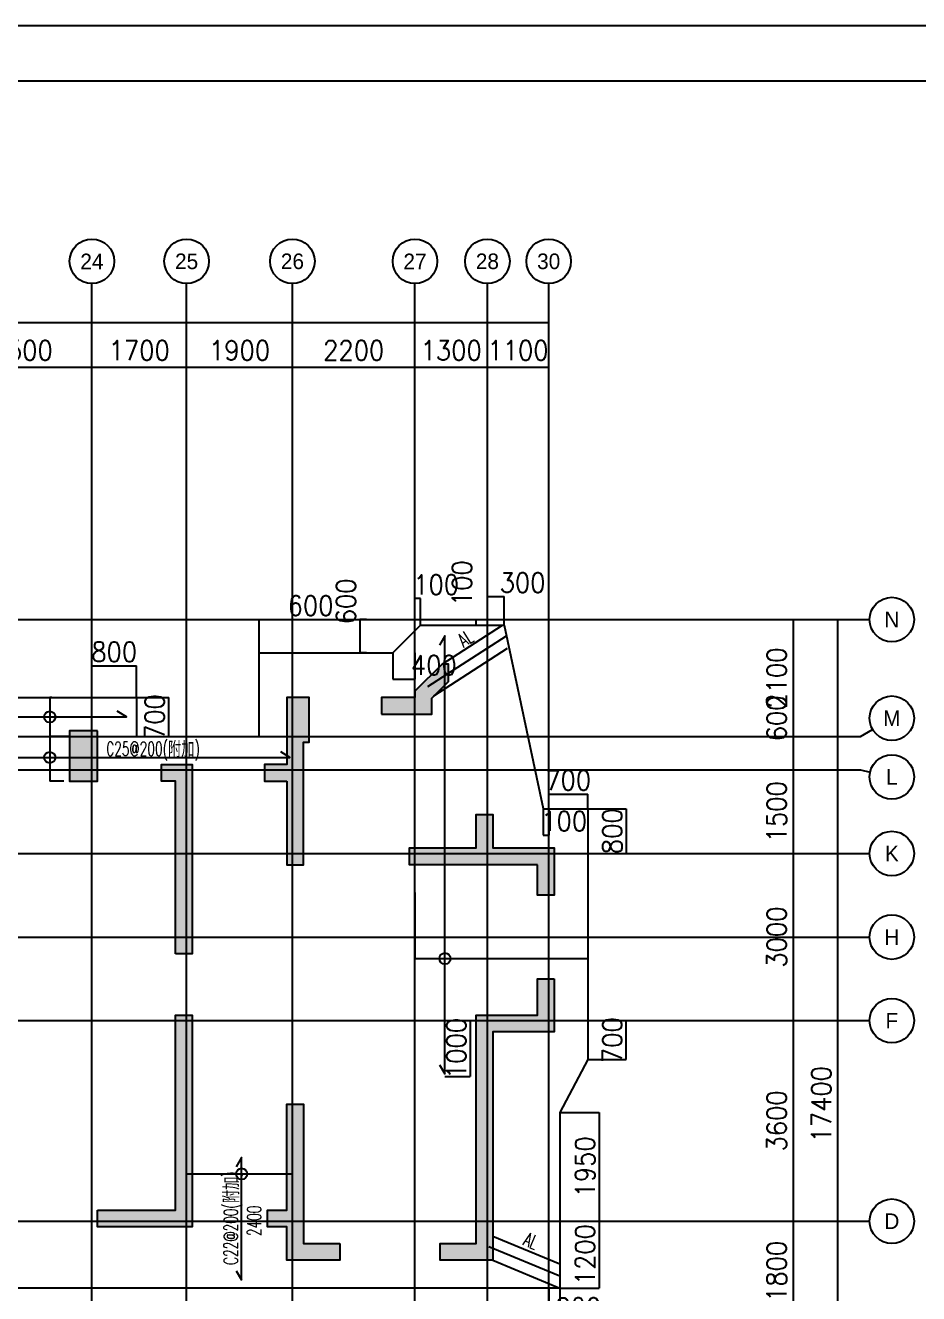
# Model space of a CAD drawing. Extents: x 628064 to 789462, y -248497 to 145317.
# Drawn here: x 698620 to 714656, y -135667 to -112901 of the extents above; entities that cross this region are included whole.
import ezdxf
from ezdxf.enums import TextEntityAlignment as Align

# ---------------------------------------------------------------- set-up
doc = ezdxf.new("R2010")
doc.units = 0
doc.header["$LTSCALE"] = 100
for name, color, linetype in [('1508', 2, 'Continuous'), ('AXIS', 3, 'Continuous'), ('dote', 253, 'Continuous'), ('HATCH', 254, 'Continuous'), ('THIN', 7, 'Continuous'), ('tk', 7, 'Continuous'), ('底板钢筋2', 30, 'Continuous'), ('支座钢筋标注', 173, 'Continuous'), ('板底钢筋', 24, 'Continuous'), ('砼墙', 3, 'Continuous')]:
    doc.layers.add(name, color=color, linetype=linetype)
doc.styles.add('cadreader_textstyle', font='cadreader_textstyle')
doc.styles.get("Standard").update_dxf_attribs({"font": 'standard'})
doc.dimstyles.get("Standard").update_dxf_attribs({"dimtxt": 351, "dimasz": 0.18, "dimexe": 0.18, "dimexo": 0.0625, "dimgap": 0.09, "dimtad": 0, "dimtoh": 1, "dimdec": 0, "dimzin": 0, "dimdsep": 46, "dimcen": 0.09, "dimadec": 0, "dimazin": 0, "dimtfac": 1, "dimtdec": 4, "dimtofl": 0, "dimtmove": 0, "dimatfit": 3, "dimfxl": 250, "dimtolj": 1, "dimtzin": 0, "dimarcsym": 0})

# ---------------------------------------------------------------- blocks, each defined once
blk = doc.blocks.new('*D125')
at = {"layer": 'AXIS', "color": 0, "linetype": 'ByBlock', "lineweight": -2}
for p, q in [((668914.1183652161, -119728.6669163343), (668914.1183652161, -118236.0257539879)), ((668914.1183652161, -118236.2057539879), (708014.1183652161, -118236.2057539879)), ((708014.1183652161, -119728.6669163343), (708014.1183652161, -118236.0257539879))]:
    blk.add_line(p, q, dxfattribs=at)
for points in [[(668914.1183652161, -118236.2057539879), (668914.2983652161, -118236.1757814925), (668914.2983652161, -118236.2357264833)], [(708014.1183652161, -118236.2057539879), (708013.938365216, -118236.2357264833), (708013.938365216, -118236.1757814925)]]:
    blk.add_solid(points, dxfattribs=at)
at = {"layer": 'AXIS', "color": 0, "linetype": 'Continuous', "lineweight": -2, "insert": (688464.1183652161, -117936.2057539879), "char_height": 351, "width": 1150.499999999997, "attachment_point": 5}
blk.add_mtext('39100', dxfattribs=at)
blk = doc.blocks.new('*D522')
at = {"layer": 'AXIS', "color": 0, "linetype": 'ByBlock', "lineweight": -2}
for p, q in [((697314.1183652161, -119728.6669163343), (697314.1183652161, -119036.0257539879)), ((697314.1183652161, -119036.2057539879), (699814.1183652162, -119036.2057539879)), ((699814.1183652162, -119728.6669163343), (699814.1183652162, -119036.0257539879))]:
    blk.add_line(p, q, dxfattribs=at)
for points in [[(697314.1183652161, -119036.2057539879), (697314.2983652161, -119036.1757814925), (697314.2983652161, -119036.2357264833)], [(699814.1183652162, -119036.2057539879), (699813.9383652161, -119036.2357264833), (699813.9383652161, -119036.1757814925)]]:
    blk.add_solid(points, dxfattribs=at)
at = {"layer": 'AXIS', "color": 0, "linetype": 'Continuous', "lineweight": -2, "insert": (698564.1183652162, -118736.2057539879), "char_height": 351, "width": 912.5999999999997, "attachment_point": 5}
blk.add_mtext('2500', dxfattribs=at)
blk = doc.blocks.new('*D181')
at = {"layer": 'AXIS', "color": 0, "linetype": 'ByBlock', "lineweight": -2}
for p, q in [((699814.1183652162, -119728.6669163343), (699814.1183652162, -119036.0257539879)), ((699814.1183652162, -119036.2057539879), (701514.118365216, -119036.2057539879)), ((701514.118365216, -119728.6669163343), (701514.118365216, -119036.0257539879))]:
    blk.add_line(p, q, dxfattribs=at)
for points in [[(699814.1183652162, -119036.2057539879), (699814.2983652162, -119036.1757814925), (699814.2983652162, -119036.2357264833)], [(701514.118365216, -119036.2057539879), (701513.9383652159, -119036.2357264833), (701513.9383652159, -119036.1757814925)]]:
    blk.add_solid(points, dxfattribs=at)
at = {"layer": 'AXIS', "color": 0, "linetype": 'Continuous', "lineweight": -2, "insert": (700664.1183652161, -118736.2057539879), "char_height": 351, "width": 807.299999999999, "attachment_point": 5}
blk.add_mtext('1700', dxfattribs=at)
blk = doc.blocks.new('*D577')
at = {"layer": 'AXIS', "color": 0, "linetype": 'ByBlock', "lineweight": -2}
for p, q in [((701514.118365216, -119728.6669163343), (701514.118365216, -119036.0257539879)), ((701514.118365216, -119036.2057539879), (703414.1183652161, -119036.2057539879)), ((703414.1183652161, -119728.6669163343), (703414.1183652161, -119036.0257539879))]:
    blk.add_line(p, q, dxfattribs=at)
for points in [[(701514.118365216, -119036.2057539879), (701514.298365216, -119036.1757814925), (701514.298365216, -119036.2357264833)], [(703414.1183652161, -119036.2057539879), (703413.938365216, -119036.2357264833), (703413.938365216, -119036.1757814925)]]:
    blk.add_solid(points, dxfattribs=at)
at = {"layer": 'AXIS', "color": 0, "linetype": 'Continuous', "lineweight": -2, "insert": (702464.1183652161, -118736.2057539879), "char_height": 351, "width": 801.4499999999991, "attachment_point": 5}
blk.add_mtext('1900', dxfattribs=at)
blk = doc.blocks.new('*D261')
at = {"layer": 'AXIS', "color": 0, "linetype": 'ByBlock', "lineweight": -2}
for p, q in [((703414.1183652161, -119728.6669163343), (703414.1183652161, -119036.0257539879)), ((703414.1183652161, -119036.2057539879), (705614.1183652162, -119036.2057539879)), ((705614.1183652162, -119728.6669163343), (705614.1183652162, -119036.0257539879))]:
    blk.add_line(p, q, dxfattribs=at)
for points in [[(703414.1183652161, -119036.2057539879), (703414.2983652161, -119036.1757814925), (703414.2983652161, -119036.2357264833)], [(705614.1183652162, -119036.2057539879), (705613.9383652161, -119036.2357264833), (705613.9383652161, -119036.1757814925)]]:
    blk.add_solid(points, dxfattribs=at)
at = {"layer": 'AXIS', "color": 0, "linetype": 'Continuous', "lineweight": -2, "insert": (704514.1183652162, -118736.2057539879), "char_height": 351, "width": 912.5999999999997, "attachment_point": 5}
blk.add_mtext('2200', dxfattribs=at)
blk = doc.blocks.new('*D753')
at = {"layer": 'AXIS', "color": 0, "linetype": 'ByBlock', "lineweight": -2}
for p, q in [((705614.1183652162, -119728.6669163343), (705614.1183652162, -119036.0257539879)), ((705614.1183652162, -119036.2057539879), (706914.1183652161, -119036.2057539879)), ((706914.1183652161, -119728.6669163343), (706914.1183652161, -119036.0257539879))]:
    blk.add_line(p, q, dxfattribs=at)
for points in [[(705614.1183652162, -119036.2057539879), (705614.2983652162, -119036.1757814925), (705614.2983652162, -119036.2357264833)], [(706914.1183652161, -119036.2057539879), (706913.938365216, -119036.2357264833), (706913.938365216, -119036.1757814925)]]:
    blk.add_solid(points, dxfattribs=at)
at = {"layer": 'AXIS', "color": 0, "linetype": 'Continuous', "lineweight": -2, "insert": (706264.1183652161, -118736.2057539879), "char_height": 351, "width": 807.299999999999, "attachment_point": 5}
blk.add_mtext('1300', dxfattribs=at)
blk = doc.blocks.new('*D443')
at = {"layer": 'AXIS', "color": 0, "linetype": 'ByBlock', "lineweight": -2}
for p, q in [((710598.0995376165, -123566.9653953348), (713207.500856292, -123566.9653953348)), ((713207.3208562919, -140966.9653953348), (713207.3208562919, -123566.9653953348)), ((710598.0995376165, -140966.9653953348), (713207.500856292, -140966.9653953348))]:
    blk.add_line(p, q, dxfattribs=at)
for points in [[(713207.3208562919, -123566.9653953348), (713207.3508287873, -123567.1453953348), (713207.2908837965, -123567.1453953348)], [(713207.3208562919, -140966.9653953348), (713207.2908837965, -140966.7853953348), (713207.3508287873, -140966.7853953348)]]:
    blk.add_solid(points, dxfattribs=at)
at = {"layer": 'AXIS', "color": 0, "linetype": 'Continuous', "lineweight": -2, "insert": (712907.3208562918, -132266.9653953347), "char_height": 351, "width": 1062.749999999999, "attachment_point": 5, "rotation": 90}
blk.add_mtext('17400', dxfattribs=at)
blk = doc.blocks.new('*D127')
at = {"layer": 'AXIS', "color": 0, "linetype": 'ByBlock', "lineweight": -2}
for p, q in [((710598.0995376165, -134366.9653953348), (712407.500856292, -134366.9653953348)), ((712407.3208562919, -136166.9653953348), (712407.3208562919, -134366.9653953348)), ((710598.0995376165, -136166.9653953348), (712407.500856292, -136166.9653953348))]:
    blk.add_line(p, q, dxfattribs=at)
for points in [[(712407.3208562919, -134366.9653953348), (712407.3508287873, -134367.1453953348), (712407.2908837965, -134367.1453953348)], [(712407.3208562919, -136166.9653953348), (712407.2908837965, -136166.7853953348), (712407.3508287873, -136166.7853953348)]]:
    blk.add_solid(points, dxfattribs=at)
at = {"layer": 'AXIS', "color": 0, "linetype": 'Continuous', "lineweight": -2, "insert": (712107.3208562918, -135266.9653953347), "char_height": 351, "width": 807.299999999999, "attachment_point": 5, "rotation": 90}
blk.add_mtext('1800', dxfattribs=at)
blk = doc.blocks.new('*D514')
at = {"layer": 'AXIS', "color": 0, "linetype": 'ByBlock', "lineweight": -2}
for p, q in [((710598.0995376165, -130766.9653953348), (712407.500856292, -130766.9653953348)), ((712407.3208562919, -134366.9653953348), (712407.3208562919, -130766.9653953348)), ((710598.0995376165, -134366.9653953348), (712407.500856292, -134366.9653953348))]:
    blk.add_line(p, q, dxfattribs=at)
for points in [[(712407.3208562919, -130766.9653953348), (712407.3508287873, -130767.1453953348), (712407.2908837965, -130767.1453953348)], [(712407.3208562919, -134366.9653953348), (712407.2908837965, -134366.7853953348), (712407.3508287873, -134366.7853953348)]]:
    blk.add_solid(points, dxfattribs=at)
at = {"layer": 'AXIS', "color": 0, "linetype": 'Continuous', "lineweight": -2, "insert": (712107.3208562918, -132566.9653953347), "char_height": 351, "width": 906.7499999999995, "attachment_point": 5, "rotation": 90}
blk.add_mtext('3600', dxfattribs=at)
blk = doc.blocks.new('*D193')
at = {"layer": 'AXIS', "color": 0, "linetype": 'ByBlock', "lineweight": -2}
for p, q in [((710598.0995376165, -127766.9653953348), (712407.500856292, -127766.9653953348)), ((712407.3208562919, -130766.9653953348), (712407.3208562919, -127766.9653953348)), ((710598.0995376165, -130766.9653953348), (712407.500856292, -130766.9653953348))]:
    blk.add_line(p, q, dxfattribs=at)
for points in [[(712407.3208562919, -127766.9653953348), (712407.3508287873, -127767.1453953348), (712407.2908837965, -127767.1453953348)], [(712407.3208562919, -130766.9653953348), (712407.2908837965, -130766.7853953348), (712407.3508287873, -130766.7853953348)]]:
    blk.add_solid(points, dxfattribs=at)
at = {"layer": 'AXIS', "color": 0, "linetype": 'Continuous', "lineweight": -2, "insert": (712107.3208562918, -129266.9653953347), "char_height": 351, "width": 912.5999999999997, "attachment_point": 5, "rotation": 90}
blk.add_mtext('3000', dxfattribs=at)
blk = doc.blocks.new('*D680')
at = {"layer": 'AXIS', "color": 0, "linetype": 'ByBlock', "lineweight": -2}
for p, q in [((710598.0995376165, -126266.9653953349), (712407.500856292, -126266.9653953349)), ((712407.3208562919, -127766.9653953348), (712407.3208562919, -126266.9653953349)), ((710598.0995376165, -127766.9653953348), (712407.500856292, -127766.9653953348))]:
    blk.add_line(p, q, dxfattribs=at)
for points in [[(712407.3208562919, -126266.9653953349), (712407.3508287873, -126267.1453953349), (712407.2908837965, -126267.1453953349)], [(712407.3208562919, -127766.9653953348), (712407.2908837965, -127766.7853953348), (712407.3508287873, -127766.7853953348)]]:
    blk.add_solid(points, dxfattribs=at)
at = {"layer": 'AXIS', "color": 0, "linetype": 'Continuous', "lineweight": -2, "insert": (712107.3208562918, -127016.9653953347), "char_height": 351, "width": 807.299999999999, "attachment_point": 5, "rotation": 90}
blk.add_mtext('1500', dxfattribs=at)
blk = doc.blocks.new('*D352')
at = {"layer": 'AXIS', "color": 0, "linetype": 'ByBlock', "lineweight": -2}
for p, q in [((710598.0995376165, -123566.9653953348), (712407.500856292, -123566.9653953348)), ((712407.3208562919, -125666.9653953348), (712407.3208562919, -123566.9653953348)), ((710598.0995376165, -125666.9653953348), (712407.500856292, -125666.9653953348))]:
    blk.add_line(p, q, dxfattribs=at)
for points in [[(712407.3208562919, -123566.9653953348), (712407.3508287873, -123567.1453953348), (712407.2908837965, -123567.1453953348)], [(712407.3208562919, -125666.9653953348), (712407.2908837965, -125666.7853953348), (712407.3508287873, -125666.7853953348)]]:
    blk.add_solid(points, dxfattribs=at)
at = {"layer": 'AXIS', "color": 0, "linetype": 'Continuous', "lineweight": -2, "insert": (712107.3208562918, -124616.9653953347), "char_height": 351, "width": 906.7499999999995, "attachment_point": 5, "rotation": 90}
blk.add_mtext('2100', dxfattribs=at)
blk = doc.blocks.new('*D147')
at = {"layer": 'AXIS', "color": 0, "linetype": 'ByBlock', "lineweight": -2}
for p, q in [((706914.1183652161, -119728.6669163343), (706914.1183652161, -119036.0257539879)), ((706914.1183652161, -119036.2057539879), (708014.1183652161, -119036.2057539879)), ((708014.1183652161, -119728.6669163343), (708014.1183652161, -119036.0257539879))]:
    blk.add_line(p, q, dxfattribs=at)
for points in [[(706914.1183652161, -119036.2057539879), (706914.2983652161, -119036.1757814925), (706914.2983652161, -119036.2357264833)], [(708014.1183652161, -119036.2057539879), (708013.938365216, -119036.2357264833), (708013.938365216, -119036.1757814925)]]:
    blk.add_solid(points, dxfattribs=at)
at = {"layer": 'AXIS', "color": 0, "linetype": 'Continuous', "lineweight": -2, "insert": (707464.1183652161, -118736.2057539879), "char_height": 351, "width": 801.4499999999991, "attachment_point": 5}
blk.add_mtext('1100', dxfattribs=at)
blk = doc.blocks.new('*D630')
at = {"layer": 'AXIS', "color": 0, "linetype": 'ByBlock', "lineweight": -2}
for p, q in [((710598.0995376165, -125666.9653953348), (712407.500856292, -125666.9653953348)), ((712407.3208562919, -126266.9653953349), (712407.3208562919, -125666.9653953348)), ((710598.0995376165, -126266.9653953349), (712407.500856292, -126266.9653953349))]:
    blk.add_line(p, q, dxfattribs=at)
for points in [[(712407.3208562919, -125666.9653953348), (712407.3508287873, -125667.1453953348), (712407.2908837965, -125667.1453953348)], [(712407.3208562919, -126266.9653953349), (712407.2908837965, -126266.7853953349), (712407.3508287873, -126266.7853953349)]]:
    blk.add_solid(points, dxfattribs=at)
at = {"layer": 'AXIS', "color": 0, "linetype": 'Continuous', "lineweight": -2, "insert": (712107.3208562918, -125341.2253953347), "char_height": 351, "width": 651.2999999999993, "attachment_point": 5, "rotation": 90}
blk.add_mtext('600', dxfattribs=at)
blk = doc.blocks.new('*D312')
at = {"layer": '底板钢筋2', "color": 0, "linetype": 'ByBlock', "lineweight": -2}
for p, q in [((699092.8280242147, -124966.7944968978), (699057.6988908383, -124966.7944968978)), ((699057.8788908384, -124966.7944968978), (699057.8788908384, -125666.9653953348)), ((699414.055865212, -125666.9653953348), (699057.6988908383, -125666.9653953348))]:
    blk.add_line(p, q, dxfattribs=at)
for points in [[(699057.8788908384, -124966.7944968978), (699057.9088633338, -124966.9744968978), (699057.848918343, -124966.9744968978)], [(699057.8788908384, -125666.9653953348), (699057.848918343, -125666.7853953348), (699057.9088633338, -125666.7853953348)]]:
    blk.add_solid(points, dxfattribs=at)
blk = doc.blocks.new('*D733')
at = {"layer": '底板钢筋2', "color": 0, "linetype": 'ByBlock', "lineweight": -2}
for p, q in [((699307.8749564087, -125666.9653953348), (699057.6988908383, -125666.9653953348)), ((699057.8788908384, -125666.9653953348), (699057.8788908384, -126466.7944968978)), ((699307.8749564087, -126466.7944968978), (699057.6988908383, -126466.7944968978))]:
    blk.add_line(p, q, dxfattribs=at)
for points in [[(699057.8788908384, -125666.9653953348), (699057.9088633338, -125667.1453953348), (699057.848918343, -125667.1453953348)], [(699057.8788908384, -126466.7944968978), (699057.848918343, -126466.6144968978), (699057.9088633338, -126466.6144968978)]]:
    blk.add_solid(points, dxfattribs=at)
blk = doc.blocks.new('*D409')
at = {"layer": '底板钢筋2', "color": 0, "linetype": 'ByBlock', "lineweight": -2}
for p, q in [((705614.1183652162, -128467.059891509), (705614.1183652162, -129652.0680689678)), ((708714.1183652119, -128467.059891509), (708714.1183652119, -129652.0680689678)), ((705614.1183652162, -129651.8880689678), (708714.1183652119, -129651.8880689678))]:
    blk.add_line(p, q, dxfattribs=at)
for points in [[(705614.1183652162, -129651.8880689678), (705614.2983652162, -129651.8580964724), (705614.2983652162, -129651.9180414632)], [(708714.1183652119, -129651.8880689678), (708713.9383652118, -129651.9180414632), (708713.9383652118, -129651.8580964724)]]:
    blk.add_solid(points, dxfattribs=at)
blk = doc.blocks.new('*D81')
at = {"layer": '支座钢筋标注', "color": 0, "linetype": 'ByBlock', "lineweight": -2}
for p, q in [((706151.786459385, -130766.9653953348), (706606.5062124357, -130766.9653953348)), ((706606.3262124356, -130766.9653953348), (706606.3262124356, -131766.9653953348)), ((706151.786459385, -131766.9653953348), (706606.5062124357, -131766.9653953348))]:
    blk.add_line(p, q, dxfattribs=at)
for points in [[(706606.3262124356, -130766.9653953348), (706606.356184931, -130767.1453953348), (706606.2962399402, -130767.1453953348)], [(706606.3262124356, -131766.9653953348), (706606.2962399402, -131766.7853953348), (706606.356184931, -131766.7853953348)]]:
    blk.add_solid(points, dxfattribs=at)
at = {"layer": '支座钢筋标注', "color": 0, "linetype": 'Continuous', "lineweight": -2, "insert": (706356.3262124356, -131266.9653953347), "char_height": 351, "width": 807.299999999999, "attachment_point": 5, "rotation": 90}
blk.add_mtext('1000', dxfattribs=at)
blk = doc.blocks.new('*D48')
at = {"layer": '1508', "color": 0, "linetype": 'ByBlock', "lineweight": -2}
for p, q in [((700614.5264675706, -124966.7944968978), (701192.2182323717, -124966.7944968978)), ((701192.0382323717, -124966.7944968978), (701192.0382323717, -125666.9648644808)), ((700614.5264675707, -125666.9648644808), (701192.2182323717, -125666.9648644808))]:
    blk.add_line(p, q, dxfattribs=at)
for points in [[(701192.0382323717, -124966.7944968978), (701192.0682048671, -124966.9744968978), (701192.0082598763, -124966.9744968978)], [(701192.0382323717, -125666.9648644808), (701192.0082598763, -125666.7848644808), (701192.0682048671, -125666.7848644808)]]:
    blk.add_solid(points, dxfattribs=at)
at = {"layer": '1508', "color": 0, "linetype": 'Continuous', "lineweight": -2, "insert": (700942.0382323717, -125316.8796806892), "char_height": 351, "width": 663.0000000000007, "attachment_point": 5, "rotation": 90}
blk.add_mtext('700', dxfattribs=at)
blk = doc.blocks.new('*D458')
at = {"layer": '1508', "color": 0, "linetype": 'ByBlock', "lineweight": -2}
for p, q in [((702814.118365212, -124166.8922141829), (702814.118365212, -123566.7853953348)), ((702814.118365212, -123566.9653953348), (703414.1183652161, -123566.9653953348)), ((703414.1183652161, -124166.8922141829), (703414.1183652161, -123566.7853953348))]:
    blk.add_line(p, q, dxfattribs=at)
for points in [[(702814.118365212, -123566.9653953348), (702814.298365212, -123566.9354228394), (702814.298365212, -123566.9953678302)], [(703414.1183652161, -123566.9653953348), (703413.938365216, -123566.9953678302), (703413.938365216, -123566.9354228394)]]:
    blk.add_solid(points, dxfattribs=at)
at = {"layer": '1508', "color": 0, "linetype": 'Continuous', "lineweight": -2, "insert": (703739.8583652161, -123316.9653953348), "char_height": 351, "width": 651.2999999999993, "attachment_point": 5}
blk.add_mtext('600', dxfattribs=at)
blk = doc.blocks.new('*D128')
at = {"layer": '1508', "color": 0, "linetype": 'ByBlock', "lineweight": -2}
for p, q in [((704744.073600779, -123566.9653953348), (704626.5252230627, -123566.9653953348)), ((704626.7052230628, -123566.9653953348), (704626.7052230628, -124166.9547141829)), ((704744.073600779, -124166.9547141829), (704626.5252230627, -124166.9547141829))]:
    blk.add_line(p, q, dxfattribs=at)
for points in [[(704626.7052230628, -123566.9653953348), (704626.7351955582, -123567.1453953348), (704626.6752505674, -123567.1453953348)], [(704626.7052230628, -124166.9547141829), (704626.6752505674, -124166.7747141829), (704626.7351955582, -124166.7747141829)]]:
    blk.add_solid(points, dxfattribs=at)
at = {"layer": '1508', "color": 0, "linetype": 'Continuous', "lineweight": -2, "insert": (704376.7052230627, -123241.2253953347), "char_height": 351, "width": 651.2999999999993, "attachment_point": 5, "rotation": 90}
blk.add_mtext('600', dxfattribs=at)
blk = doc.blocks.new('*D553')
at = {"layer": '1508', "color": 0, "linetype": 'ByBlock', "lineweight": -2}
for p, q in [((705213.7494496297, -124167.0172141829), (705213.7494496297, -124636.584316893)), ((705614.1183652162, -124167.0172141829), (705614.1183652162, -124636.584316893)), ((705213.7494496297, -124636.404316893), (705614.1183652162, -124636.404316893))]:
    blk.add_line(p, q, dxfattribs=at)
for points in [[(705213.7494496297, -124636.404316893), (705213.9294496297, -124636.3743443976), (705213.9294496297, -124636.4342893884)], [(705614.1183652162, -124636.404316893), (705613.9383652161, -124636.4342893884), (705613.9383652161, -124636.3743443976)]]:
    blk.add_solid(points, dxfattribs=at)
at = {"layer": '1508', "color": 0, "linetype": 'Continuous', "lineweight": -2, "insert": (705951.5583652162, -124386.404316893), "char_height": 351, "width": 674.6999999999998, "attachment_point": 5}
blk.add_mtext('400', dxfattribs=at)
blk = doc.blocks.new('*D223')
at = {"layer": '1508', "color": 0, "linetype": 'ByBlock', "lineweight": -2}
for p, q in [((705614.1183652162, -123666.6274741927), (705614.1183652162, -123190.5387987425)), ((705714.0158994357, -123190.7187987425), (705614.1183652162, -123190.7187987425)), ((705714.0158994357, -123666.6274741927), (705714.0158994357, -123190.5387987425))]:
    blk.add_line(p, q, dxfattribs=at)
for points in [[(705614.1183652162, -123190.7187987425), (705614.2983652162, -123190.6888262471), (705614.2983652162, -123190.7487712379)], [(705714.0158994357, -123190.7187987425), (705713.8358994357, -123190.7487712379), (705713.8358994357, -123190.6888262471)]]:
    blk.add_solid(points, dxfattribs=at)
at = {"layer": '1508', "color": 0, "linetype": 'Continuous', "lineweight": -2, "insert": (705992.9558994356, -122940.7187987425), "char_height": 351, "width": 557.7000000000003, "attachment_point": 5}
blk.add_mtext('100', dxfattribs=at)
blk = doc.blocks.new('*D17')
at = {"layer": '1508', "color": 0, "linetype": 'ByBlock', "lineweight": -2}
for p, q in [((706562.5099836815, -123566.9653953348), (706707.2660285146, -123566.9653953348)), ((706707.0860285145, -123566.9653953348), (706707.0860285145, -123666.6899741927)), ((706562.5099836815, -123666.6899741927), (706707.2660285146, -123666.6899741927))]:
    blk.add_line(p, q, dxfattribs=at)
for points in [[(706707.0860285145, -123566.9653953348), (706707.1160010099, -123567.1453953348), (706707.0560560192, -123567.1453953348)], [(706707.0860285145, -123666.6899741927), (706707.0560560192, -123666.5099741927), (706707.1160010099, -123666.5099741927)]]:
    blk.add_solid(points, dxfattribs=at)
at = {"layer": '1508', "color": 0, "linetype": 'Continuous', "lineweight": -2, "insert": (706457.0860285145, -122915.5393598847), "char_height": 351, "width": 557.7000000000003, "attachment_point": 5, "rotation": 90}
blk.add_mtext('100', dxfattribs=at)
blk = doc.blocks.new('*D453')
at = {"layer": '1508', "color": 0, "linetype": 'ByBlock', "lineweight": -2}
for p, q in [((707913.9119443134, -126967.0172141829), (707913.9119443134, -127435.292877522)), ((708014.1183652161, -126967.0173097225), (708014.1183652161, -127435.292877522)), ((707913.9119443134, -127435.112877522), (708014.1183652161, -127435.112877522))]:
    blk.add_line(p, q, dxfattribs=at)
for points in [[(707913.9119443134, -127435.112877522), (707914.0919443135, -127435.0829050266), (707914.0919443135, -127435.1428500174)], [(708014.1183652161, -127435.112877522), (708013.938365216, -127435.1428500174), (708013.938365216, -127435.0829050266)]]:
    blk.add_solid(points, dxfattribs=at)
at = {"layer": '1508', "color": 0, "linetype": 'Continuous', "lineweight": -2, "insert": (708293.058365216, -127185.112877522), "char_height": 351, "width": 557.7000000000003, "attachment_point": 5}
blk.add_mtext('100', dxfattribs=at)
blk = doc.blocks.new('*D123')
at = {"layer": '1508', "color": 0, "linetype": 'ByBlock', "lineweight": -2}
for p, q in [((708714.1808652119, -126966.9554771224), (709404.9294284929, -126966.9554771224)), ((709404.7494284929, -126966.9554771224), (709404.7494284929, -127766.9653953348)), ((708714.1808652119, -127766.9653953348), (709404.9294284929, -127766.9653953348))]:
    blk.add_line(p, q, dxfattribs=at)
for points in [[(709404.7494284929, -126966.9554771224), (709404.7794009882, -126967.1354771224), (709404.7194559975, -126967.1354771224)], [(709404.7494284929, -127766.9653953348), (709404.7194559975, -127766.7853953348), (709404.7794009882, -127766.7853953348)]]:
    blk.add_solid(points, dxfattribs=at)
at = {"layer": '1508', "color": 0, "linetype": 'Continuous', "lineweight": -2, "insert": (709154.7494284929, -127366.9604362285), "char_height": 351, "width": 663.0000000000007, "attachment_point": 5, "rotation": 90}
blk.add_mtext('800', dxfattribs=at)
blk = doc.blocks.new('*D545')
at = {"layer": '1508', "color": 0, "linetype": 'ByBlock', "lineweight": -2}
for p, q in [((708014.1183652161, -126966.8923097225), (708014.1183652161, -126701.0452279352)), ((708014.1183652161, -126701.2252279352), (708714.1183652119, -126701.2252279352)), ((708714.1183652119, -126966.8929771224), (708714.1183652119, -126701.0452279352))]:
    blk.add_line(p, q, dxfattribs=at)
for points in [[(708014.1183652161, -126701.2252279352), (708014.2983652161, -126701.1952554398), (708014.2983652161, -126701.2552004306)], [(708714.1183652119, -126701.2252279352), (708713.9383652118, -126701.2552004306), (708713.9383652118, -126701.1952554398)]]:
    blk.add_solid(points, dxfattribs=at)
at = {"layer": '1508', "color": 0, "linetype": 'Continuous', "lineweight": -2, "insert": (708364.118365214, -126451.2252279353), "char_height": 351, "width": 663.0000000000007, "attachment_point": 5}
blk.add_mtext('700', dxfattribs=at)
blk = doc.blocks.new('*D212')
at = {"layer": '1508', "color": 0, "linetype": 'ByBlock', "lineweight": -2}
for p, q in [((706914.1183652161, -123666.6274741927), (706914.1183652161, -123154.1594015359)), ((706914.1183652161, -123154.3394015359), (707214.4978040737, -123154.3394015359)), ((707214.4978040737, -123666.6274741927), (707214.4978040737, -123154.1594015359))]:
    blk.add_line(p, q, dxfattribs=at)
for points in [[(706914.1183652161, -123154.3394015359), (706914.2983652161, -123154.3094290405), (706914.2983652161, -123154.3693740313)], [(707214.4978040737, -123154.3394015359), (707214.3178040737, -123154.3693740313), (707214.3178040737, -123154.3094290405)]]:
    blk.add_solid(points, dxfattribs=at)
at = {"layer": '1508', "color": 0, "linetype": 'Continuous', "lineweight": -2, "insert": (707546.0878040737, -122904.339401536), "char_height": 351, "width": 663.0000000000007, "attachment_point": 5}
blk.add_mtext('300', dxfattribs=at)
blk = doc.blocks.new('*D627')
at = {"layer": '1508', "color": 0, "linetype": 'ByBlock', "lineweight": -2}
for p, q in [((708714.1808652119, -130766.9653953348), (709404.9294284929, -130766.9653953348)), ((709404.7494284929, -131466.9440330306), (709404.7494284929, -130766.9653953348)), ((708714.1808652119, -131466.9440330306), (709404.9294284929, -131466.9440330306))]:
    blk.add_line(p, q, dxfattribs=at)
for points in [[(709404.7494284929, -130766.9653953348), (709404.7794009882, -130767.1453953348), (709404.7194559975, -130767.1453953348)], [(709404.7494284929, -131466.9440330306), (709404.7194559975, -131466.7640330306), (709404.7794009882, -131466.7640330306)]]:
    blk.add_solid(points, dxfattribs=at)
at = {"layer": '1508', "color": 0, "linetype": 'Continuous', "lineweight": -2, "insert": (709154.7494284929, -131116.9547141825), "char_height": 351, "width": 663.0000000000007, "attachment_point": 5, "rotation": 90}
blk.add_mtext('700', dxfattribs=at)
blk = doc.blocks.new('*D300')
at = {"layer": '1508', "color": 0, "linetype": 'ByBlock', "lineweight": -2}
for p, q in [((708014.1183652161, -135567.0175002852), (708014.1183652161, -136167.1453953348)), ((708214.1183652119, -135567.0175002852), (708214.1183652119, -136167.1453953348)), ((708014.1183652161, -136166.9653953348), (708214.1183652119, -136166.9653953348))]:
    blk.add_line(p, q, dxfattribs=at)
for points in [[(708014.1183652161, -136166.9653953348), (708014.2983652161, -136166.9354228394), (708014.2983652161, -136166.9953678302)], [(708214.1183652119, -136166.9653953348), (708213.9383652118, -136166.9953678302), (708213.9383652118, -136166.9354228394)]]:
    blk.add_solid(points, dxfattribs=at)
at = {"layer": '1508', "color": 0, "linetype": 'Continuous', "lineweight": -2, "insert": (708545.7083652118, -135916.9653953348), "char_height": 351, "width": 663.0000000000007, "attachment_point": 5}
blk.add_mtext('200', dxfattribs=at)
blk = doc.blocks.new('*D725')
at = {"layer": '1508', "color": 0, "linetype": 'ByBlock', "lineweight": -2}
for p, q in [((708214.1808652119, -132416.688309182), (708918.9798297376, -132416.688309182)), ((708918.7998297375, -132416.688309182), (708918.7998297375, -134366.9653953348)), ((708214.1808652119, -134366.9653953348), (708918.9798297376, -134366.9653953348))]:
    blk.add_line(p, q, dxfattribs=at)
for points in [[(708918.7998297375, -132416.688309182), (708918.8298022329, -132416.868309182), (708918.7698572421, -132416.868309182)], [(708918.7998297375, -134366.9653953348), (708918.7698572421, -134366.7853953348), (708918.8298022329, -134366.7853953348)]]:
    blk.add_solid(points, dxfattribs=at)
at = {"layer": '1508', "color": 0, "linetype": 'Continuous', "lineweight": -2, "insert": (708668.7998297374, -133391.8268522582), "char_height": 351, "width": 801.4499999999991, "attachment_point": 5, "rotation": 90}
blk.add_mtext('1950', dxfattribs=at)
blk = doc.blocks.new('*D398')
at = {"layer": '1508', "color": 0, "linetype": 'ByBlock', "lineweight": -2}
for p, q in [((708214.1808652119, -134366.9653953348), (708918.9798297376, -134366.9653953348)), ((708918.7998297375, -134366.9653953348), (708918.7998297375, -135566.9550002852)), ((708214.1808652119, -135566.9550002852), (708918.9798297376, -135566.9550002852))]:
    blk.add_line(p, q, dxfattribs=at)
for points in [[(708918.7998297375, -134366.9653953348), (708918.8298022329, -134367.1453953348), (708918.7698572421, -134367.1453953348)], [(708918.7998297375, -135566.9550002852), (708918.7698572421, -135566.7750002852), (708918.8298022329, -135566.7750002852)]]:
    blk.add_solid(points, dxfattribs=at)
at = {"layer": '1508', "color": 0, "linetype": 'Continuous', "lineweight": -2, "insert": (708668.7998297374, -134966.9601978099), "char_height": 351, "width": 807.299999999999, "attachment_point": 5, "rotation": 90}
blk.add_mtext('1200', dxfattribs=at)
blk = doc.blocks.new('*D0')
at = {"layer": '1508', "color": 0, "linetype": 'ByBlock', "lineweight": -2}
for p, q in [((699814.1183652162, -124966.7319968978), (699814.1183652162, -124396.1209320902)), ((699814.1183652162, -124396.3009320902), (700614.4639675706, -124396.3009320902)), ((700614.4639675706, -124966.7319968978), (700614.4639675706, -124396.1209320902))]:
    blk.add_line(p, q, dxfattribs=at)
for points in [[(699814.1183652162, -124396.3009320902), (699814.2983652162, -124396.2709595948), (699814.2983652162, -124396.3309045856)], [(700614.4639675706, -124396.3009320902), (700614.2839675705, -124396.3309045856), (700614.2839675705, -124396.2709595948)]]:
    blk.add_solid(points, dxfattribs=at)
at = {"layer": '1508', "color": 0, "linetype": 'Continuous', "lineweight": -2, "insert": (700214.2911663934, -124146.3009320902), "char_height": 351, "width": 663.0000000000007, "attachment_point": 5}
blk.add_mtext('800', dxfattribs=at)
blk = doc.blocks.new('*D424')
at = {"layer": '底板钢筋2', "color": 0, "linetype": 'ByBlock', "lineweight": -2}
for p, q in [((701514.118365216, -133884.6849347642), (701514.118365216, -133517.0305817708)), ((701514.118365216, -133517.2105817708), (703414.118365216, -133517.2105817708)), ((703414.118365216, -134366.9028953348), (703414.118365216, -133517.0305817708))]:
    blk.add_line(p, q, dxfattribs=at)
for points in [[(701514.118365216, -133517.2105817708), (701514.298365216, -133517.1806092754), (701514.298365216, -133517.2405542662)], [(703414.118365216, -133517.2105817708), (703413.9383652159, -133517.2405542662), (703413.9383652159, -133517.1806092754)]]:
    blk.add_solid(points, dxfattribs=at)

msp = doc.modelspace()

# ---------------------------------------------------------------- hatches: boundary and pattern name
at = {"layer": 'HATCH'}
for points in [[(705014.1183434423, -125266.9645135123), (705914.1183434487, -125266.9645145618), (705914.1183437869, -124976.8072498172), (706213.9106157098, -124677.0150059272), (706213.9106157064, -124366.9645012994), (706099.6970607783, -124366.9645012996), (705614.1183439303, -124852.5431727443), (705614.1183437961, -124966.964513512), (705014.1183434423, -124966.9645202974)], [(703314.1183652119, -126466.9547141829), (703314.1183652119, -127966.9539512435), (703614.1183652119, -127966.9539512435), (703614.1183652119, -125766.9547141829), (703714.1183652119, -125766.9547141829), (703714.1183652119, -124966.9547141829), (703314.1183652119, -124966.9547141829), (703314.1183652119, -126166.9547141829), (702914.1183652119, -126166.9547141829), (702914.1183652119, -126466.9547141829)], [(699914.118365212, -125566.7944968978), (699414.118365212, -125566.7944968978), (699414.118365212, -126466.7944968978), (699914.118365212, -126466.7944968978)], [(701314.118365212, -129566.9554008284), (701314.118365212, -126466.9547141829), (701064.1183652118, -126466.9547141829), (701064.1183652118, -126166.9547141829), (701614.118365212, -126166.9547141829), (701614.118365212, -129566.9554008284)], [(707814.1183652118, -127966.9532491886), (705514.118365212, -127966.9547141829), (705514.118365212, -127666.9547141829), (706711.9119443134, -127666.9539512435), (706711.9119443134, -127066.9547141829), (707011.9119443134, -127066.9547141829), (707011.9119443134, -127666.9539512435), (708114.1183652118, -127666.9547141829), (708114.1183652118, -128516.9547141829), (707814.1183652118, -128516.9547141829)], [(708114.1183652118, -130016.9547141829), (708114.1183652118, -130966.953188304), (707014.1183652118, -130966.9646323958), (707014.1183652118, -135066.9550241271), (706064.1183652119, -135066.9550241271), (706064.1183652119, -134766.9550479689), (706714.1183652118, -134766.9550479689), (706714.1183652118, -130666.9673026839), (707814.1183652118, -130666.9562400618), (707814.1183652118, -130016.9547141829)], [(699914.118365212, -134166.9653953353), (701314.118365212, -134166.9653953353), (701314.118365212, -130666.9543327132), (701614.118365212, -130666.9543327132), (701614.118365212, -134466.9653953353), (699914.118365212, -134466.9653953353)], [(704264.1183652119, -134766.9550479689), (704264.1183652119, -135066.9550241271), (703314.1183652119, -135066.9550241271), (703314.1183652119, -134466.9542373458), (702964.1183652119, -134466.9542373458), (702964.1183652119, -134166.9542373458), (703314.1183652119, -134166.9542373458), (703314.1183652119, -132266.9653953353), (703614.1183652119, -132266.9653953353), (703614.1183652119, -134166.9542373458), (703614.1183652119, -134766.9550479689)]]:
    msp.add_hatch(color=256, dxfattribs=at).paths.add_polyline_path(points, flags=0)

# ---------------------------------------------------------------- linework, layer by layer
at = {"layer": '1508'}
for points in [[(702814.1183652119, -125666.9648644808), (702814.118365212, -124166.9547141829), (705213.7494496297, -124166.9547141829), (705714.0158994357, -123666.6899741927), (707214.4978040737, -123666.6899741927), (707913.9119443134, -126957.4530662337), (707913.9119443134, -126966.9547141829), (708714.1183652119, -126966.9554771224), (708714.1183652119, -131466.9440330306), (708214.1183652119, -132416.688309182), (708214.1183652119, -135566.9550002852), (697114.1183652119, -135566.9550002853)], [(697314.1183652161, -124966.7944968978), (700614.4639675706, -124966.7944968978), (700614.4639675707, -125666.9648644808), (702814.1183652119, -125666.9648644808)]]:
    msp.add_lwpolyline(points, dxfattribs=at)
at = {"layer": 'AXIS'}
for p, q in [((699814.1183652162, -119878.7294163338), (699814.1183652162, -117536.2057539879)), ((701514.118365216, -119878.7294163338), (701514.118365216, -117536.2057539879)), ((703414.1183652161, -119878.7294163338), (703414.1183652161, -117536.2057539879)), ((705614.1183652162, -119878.7294163338), (705614.1183652162, -117536.2057539879)), ((706914.1183652161, -119878.7294163338), (706914.1183652161, -117536.2057539879)), ((708014.1183652161, -119878.7294163338), (708014.1183652161, -117536.2057539879)), ((710198.0370376164, -123566.9653953348), (713774.4055477984, -123566.9653953348)), ((713612.2546368832, -125666.9653953347), (713829.0856054176, -125540.2044403016)), ((710198.0370376164, -125666.9653953348), (713612.2546368832, -125666.9653953347)), ((710198.0370376164, -126266.9653953349), (713612.2546368832, -126266.9653953349)), ((713612.2546368832, -126266.9653953349), (713784.0388829433, -126305.3638061919)), ((710198.0370376164, -127766.9653953348), (713774.4055477984, -127766.9653953348)), ((710198.0370376164, -129266.9653953347), (713774.4055477984, -129266.9653953347)), ((710198.0370376164, -130766.9653953348), (713774.4055477984, -130766.9653953348)), ((710198.0370376164, -134366.9653953348), (713774.4055477984, -134366.9653953348))]:
    msp.add_line(p, q, dxfattribs=at)
at = {"layer": 'AXIS', "linetype": 'Continuous'}
for centre in [(699814.1183652162, -117136.2057539879), (701514.118365216, -117136.2057539879), (703414.1183652161, -117136.2057539879), (705614.1183652162, -117136.2057539879), (706914.1183652161, -117136.2057539879), (708014.1183652161, -117136.2057539879), (714174.4055477984, -123566.9653953348), (714174.4055477984, -125338.3279003221), (714174.4055477984, -126392.6212813435), (714174.4055477984, -127766.9653953348), (714174.4055477984, -129266.9653953347), (714174.4055477984, -130766.9653953348), (714174.4055477984, -134366.9653953348)]:
    msp.add_circle(centre, 400, dxfattribs=at)
at = {"layer": 'dote'}
for p, q in [((699814.1183652162, -143172.3615372391), (699814.1183652162, -119653.5154568141)), ((701514.118365216, -143172.3615372391), (701514.118365216, -119653.5154568141)), ((703414.1183652161, -143172.3615372391), (703414.1183652161, -119653.5154568141)), ((705614.1183652162, -143172.361537239), (705614.1183652162, -119653.5154568141)), ((706914.1183652161, -143172.3615372391), (706914.1183652161, -119653.515456814)), ((708014.1183652161, -143172.3615372391), (708014.1183652161, -119653.5154568141)), ((665333.9443733718, -123566.9653953348), (711795.3518660574, -123566.9653953348)), ((705843.6153879203, -124770.7598686625), (707255.1360179506, -123857.8939071118)), ((665333.9443733718, -125666.9653953348), (711795.3518660574, -125666.9653953348)), ((665333.9443733718, -126266.9653953348), (711795.3518660574, -126266.9653953348)), ((665333.9443733718, -127766.9653953344), (711795.3518660574, -127766.9653953348)), ((665333.9443733718, -129266.9653953348), (711795.3518660574, -129266.9653953347)), ((665333.9443733718, -130766.9653953348), (711795.3518660574, -130766.9653953347)), ((665333.9443733718, -134366.9653953348), (711795.3518660574, -134366.9653953347)), ((706937.1952914142, -134818.237079768), (708214.1183652119, -135350.2883351469))]:
    msp.add_line(p, q, dxfattribs=at)
at = {"layer": 'THIN', "color": 1, "linetype": 'Continuous'}
for p, q in [((706099.6970607783, -124366.9645012996), (707182.4978040736, -123666.6899741927)), ((705952.2261472017, -124938.6994499658), (707274.8474701612, -124083.3269105471)), ((707014.1183652118, -134633.6216938504), (708214.1183652119, -135133.6216700085)), ((707014.1183652118, -135066.9550241271), (708214.1183652119, -135566.9550002852))]:
    msp.add_line(p, q, dxfattribs=at)
at = {"layer": 'tk', "color": 5}
msp.add_lwpolyline([(657905.8456291882, -172301.2088164415), (657905.8456291882, -112901.2088164415), (742005.8456291882, -112901.2088164415), (742005.8456291882, -172301.2088164415)], close=True, dxfattribs=at)
at = {"layer": 'tk'}
msp.add_lwpolyline([(660405.8456291882, -171301.2088164415), (741005.8456291881, -171301.2088164415), (741005.8456291881, -113901.2088164415), (660405.8456291882, -113901.2088164415)], close=True, dxfattribs=at)
at = {"layer": '底板钢筋2'}
for centre in [(699057.8788908384, -125314.16574777), (699057.8788908384, -126043.1010769826), (706151.723959385, -129651.8880689678), (702502.531789788, -133517.2105817707)]:
    msp.add_circle(centre, 100, dxfattribs=at)
at = {"layer": '板底钢筋', "color": 3}
for points in [[(706051.7239593848, -131557.7591271651), (706151.723959385, -131724.426302458), (706151.723959385, -123858.0452612969), (706051.7239593848, -124024.7124365899)], [(702402.531789788, -135254.6880453837), (702502.531789788, -135421.3552206767), (702502.531789788, -133224.5833656342), (702402.531789788, -133391.2505409272)]]:
    msp.add_lwpolyline(points, dxfattribs=at)
at = {"layer": '板底钢筋'}
for points in [[(697374.2017866863, -125214.16574777), (697207.5346113933, -125314.16574777), (700433.2945549553, -125314.16574777), (700266.6273796624, -125214.16574777)], [(696035.7830611021, -125943.1010769826), (695869.1158858091, -126043.1010769826), (703370.3160547911, -126043.1010769826), (703203.6488794982, -125943.1010769826)]]:
    msp.add_lwpolyline(points, dxfattribs=at)
at = {"layer": '砼墙'}
for points in [[(705014.1183434423, -125266.9645135123), (705914.1183434487, -125266.9645145618), (705914.1183437869, -124976.8072498172), (706213.9106157098, -124677.0150059272), (706213.9106157064, -124366.9645012994), (706099.6970607783, -124366.9645012996), (705614.1183439303, -124852.5431727443), (705614.1183437961, -124966.964513512), (705014.1183434423, -124966.9645202974)], [(703314.1183652119, -126466.9547141829), (703314.1183652119, -127966.9539512435), (703614.1183652119, -127966.9539512435), (703614.1183652119, -125766.9547141829), (703714.1183652119, -125766.9547141829), (703714.1183652119, -124966.9547141829), (703314.1183652119, -124966.9547141829), (703314.1183652119, -126166.9547141829), (702914.1183652119, -126166.9547141829), (702914.1183652119, -126466.9547141829)], [(699914.118365212, -125566.7944968978), (699414.118365212, -125566.7944968978), (699414.118365212, -126466.7944968978), (699914.118365212, -126466.7944968978)], [(701314.118365212, -129566.9554008284), (701314.118365212, -126466.9547141829), (701064.1183652118, -126466.9547141829), (701064.1183652118, -126166.9547141829), (701614.118365212, -126166.9547141829), (701614.118365212, -129566.9554008284)], [(707814.1183652118, -127966.9532491886), (705514.118365212, -127966.9547141829), (705514.118365212, -127666.9547141829), (706711.9119443134, -127666.9539512435), (706711.9119443134, -127066.9547141829), (707011.9119443134, -127066.9547141829), (707011.9119443134, -127666.9539512435), (708114.1183652118, -127666.9547141829), (708114.1183652118, -128516.9547141829), (707814.1183652118, -128516.9547141829)], [(708114.1183652118, -130016.9547141829), (708114.1183652118, -130966.953188304), (707014.1183652118, -130966.9646323958), (707014.1183652118, -135066.9550241271), (706064.1183652119, -135066.9550241271), (706064.1183652119, -134766.9550479689), (706714.1183652118, -134766.9550479689), (706714.1183652118, -130666.9673026839), (707814.1183652118, -130666.9562400618), (707814.1183652118, -130016.9547141829)], [(699914.118365212, -134166.9653953353), (701314.118365212, -134166.9653953353), (701314.118365212, -130666.9543327132), (701614.118365212, -130666.9543327132), (701614.118365212, -134466.9653953353), (699914.118365212, -134466.9653953353)], [(704264.1183652119, -134766.9550479689), (704264.1183652119, -135066.9550241271), (703314.1183652119, -135066.9550241271), (703314.1183652119, -134466.9542373458), (702964.1183652119, -134466.9542373458), (702964.1183652119, -134166.9542373458), (703314.1183652119, -134166.9542373458), (703314.1183652119, -132266.9653953353), (703614.1183652119, -132266.9653953353), (703614.1183652119, -134166.9542373458), (703614.1183652119, -134766.9550479689)]]:
    msp.add_lwpolyline(points, close=True, dxfattribs=at)

# ---------------------------------------------------------------- texts
at = {"layer": 'AXIS', "color": 7, "style": 'cadreader_textstyle'}
for s, p in [('24', (699814.1183652162, -117136.2057539879)), ('25', (701514.118365216, -117136.2057539879)), ('26', (703414.1183652161, -117136.2057539879)), ('27', (705614.1183652162, -117136.2057539879)), ('28', (706914.1183652161, -117136.2057539879)), ('30', (708014.1183652161, -117136.2057539879)), ('N', (714174.4055477984, -123566.9653953348)), ('M', (714174.4055477984, -125338.3279003221)), ('L', (714174.4055477984, -126392.6212813435)), ('K', (714174.4055477984, -127766.9653953348)), ('H', (714174.4055477984, -129266.9653953347)), ('F', (714174.4055477984, -130766.9653953348)), ('D', (714174.4055477984, -134366.9653953348))]:
    msp.add_text(s, height=280, dxfattribs=at).set_placement(p, align=Align.MIDDLE)
at = {"layer": 'THIN', "color": 1, "width": 0.7}
for rotation, p in [(32.89176696722544, (706486.8069214605, -124074.1918623431)), (337.3801360227167, (707537.0004244932, -134787.4636985141))]:
    msp.add_text('AL', height=250, rotation=rotation, dxfattribs=at).set_placement(p)
at = {"layer": '支座钢筋标注', "color": 6, "width": 0.7}
msp.add_text('C25@200(附加)', height=250, dxfattribs=at).set_placement((700070.8991499041, -126011.8160427149))
for s, p in [('C22@200(附加)', (702434.6055610667, -135151.2174566075)), ('2400', (702854.1001134434, -134633.8853126986))]:
    msp.add_text(s, height=250, rotation=90, dxfattribs=at).set_placement(p)

# ---------------------------------------------------------------- dimensions: what is measured, and where the dimension line sits
at = {"layer": '1508'}
for base, p1, p2, picture, middle in [((706707.0860285145, -123666.6899741927), (706562.4474836815, -123566.9653953348), (706562.4474836815, -123666.6899741927), '*D17', (706457.0860285145, -123244.3416493136)), ((704626.7052230628, -124166.9547141829), (704744.136100779, -123566.9653953348), (704744.136100779, -124166.9547141829), '*D128', (704376.7052230627, -123866.9600547587)), ((701192.0382323717, -125666.9648644808), (700614.4639675706, -124966.7944968978), (700614.4639675707, -125666.9648644808), '*D48', (700942.0382323717, -125316.8796806892)), ((709404.7494284929, -127766.9653953348), (708714.1183652119, -126966.9554771224), (708714.1183652119, -127766.9653953348), '*D123', (709154.7494284929, -127366.9604362285)), ((709404.7494284929, -130766.9653953348), (708714.1183652119, -131466.9440330306), (708714.1183652119, -130766.9653953348), '*D627', (709154.7494284929, -131116.9547141825)), ((708918.7998297375, -134366.9653953348), (708214.1183652119, -132416.688309182), (708214.1183652119, -134366.9653953348), '*D725', (708668.7998297374, -133391.8268522582)), ((708918.7998297375, -135566.9550002852), (708214.1183652119, -134366.9653953348), (708214.1183652119, -135566.9550002852), '*D398', (708668.7998297374, -134966.9601978099))]:
    dim = msp.add_linear_dim(base=base, p1=p1, p2=p2, angle=90, dimstyle='Standard', dxfattribs=at)
    dim.commit()
    dim.dimension.update_dxf_attribs({"geometry": picture, "text_midpoint": middle})
for base, p1, p2, picture, middle in [((707214.4978040737, -123154.3394015359), (706914.1183652161, -123666.6899741927), (707214.4978040737, -123666.6899741927), '*D212', (707064.3080846448, -122904.339401536)), ((705614.1183652162, -123190.7187987425), (705714.0158994357, -123666.6899741927), (705614.1183652162, -123666.6899741927), '*D223', (705664.0671323258, -122940.7187987425)), ((703414.1183652161, -123566.9653953348), (702814.118365212, -124166.9547141829), (703414.1183652161, -124166.9547141829), '*D458', (703114.118365214, -123316.9653953348)), ((700614.4639675706, -124396.3009320902), (699814.1183652162, -124966.7944968978), (700614.4639675706, -124966.7944968978), '*D0', (700214.2911663934, -124146.3009320902)), ((705614.1183652162, -124636.404316893), (705213.7494496297, -124166.9547141829), (705614.1183652162, -124166.9547141829), '*D553', (705413.933907423, -124386.404316893)), ((708714.1183652119, -126701.2252279352), (708014.1183652161, -126966.9548097225), (708714.1183652119, -126966.9554771224), '*D545', (708364.118365214, -126451.2252279353)), ((708014.1183652161, -127435.112877522), (707913.9119443134, -126966.9547141829), (708014.1183652161, -126966.9548097225), '*D453', (707964.0151547648, -127185.112877522)), ((708214.1183652119, -136166.9653953348), (708014.1183652161, -135566.9550002852), (708214.1183652119, -135566.9550002852), '*D300', (708114.118365214, -135916.9653953348))]:
    dim = msp.add_linear_dim(base=base, p1=p1, p2=p2, dimstyle='Standard', dxfattribs=at)
    dim.commit()
    dim.dimension.update_dxf_attribs({"geometry": picture, "text_midpoint": middle})
at = {"layer": 'AXIS'}
for p1, p2, distance, picture, middle in [((668914.1183652161, -119728.7294163343), (708014.1183652161, -119728.7294163343), 1492.5236623464007, '*D125', (688464.1183652161, -117936.2057539879)), ((697314.1183652161, -119728.7294163343), (699814.1183652162, -119728.7294163343), 692.5236623464007, '*D522', (698564.1183652162, -118736.2057539879)), ((699814.1183652162, -119728.7294163343), (701514.118365216, -119728.7294163343), 692.5236623464007, '*D181', (700664.1183652161, -118736.2057539879)), ((701514.118365216, -119728.7294163343), (703414.1183652161, -119728.7294163343), 692.5236623464008, '*D577', (702464.1183652161, -118736.2057539879)), ((703414.1183652161, -119728.7294163343), (705614.1183652162, -119728.7294163343), 692.5236623464007, '*D261', (704514.1183652162, -118736.2057539879)), ((705614.1183652162, -119728.7294163343), (706914.1183652161, -119728.7294163343), 692.5236623464007, '*D753', (706264.1183652161, -118736.2057539879)), ((706914.1183652161, -119728.7294163343), (708014.1183652161, -119728.7294163343), 692.5236623464007, '*D147', (707464.1183652161, -118736.2057539879)), ((710598.0370376165, -140966.9653953348), (710598.0370376165, -123566.9653953348), -2609.283818675438, '*D443', (712907.3208562918, -132266.9653953347)), ((710598.0370376165, -125666.9653953348), (710598.0370376165, -123566.9653953348), -1809.283818675438, '*D352', (712107.3208562918, -124616.9653953347)), ((710598.0370376165, -126266.9653953349), (710598.0370376165, -125666.9653953348), -1809.2838186754382, '*D630', (712107.3208562918, -125966.9653953347)), ((710598.0370376165, -127766.9653953348), (710598.0370376165, -126266.9653953349), -1809.283818675438, '*D680', (712107.3208562918, -127016.9653953347)), ((710598.0370376165, -130766.9653953348), (710598.0370376165, -127766.9653953348), -1809.283818675438, '*D193', (712107.3208562918, -129266.9653953347)), ((710598.0370376165, -134366.9653953348), (710598.0370376165, -130766.9653953348), -1809.283818675438, '*D514', (712107.3208562918, -132566.9653953347)), ((710598.0370376165, -136166.9653953348), (710598.0370376165, -134366.9653953348), -1809.283818675438, '*D127', (712107.3208562918, -135266.9653953347))]:
    dim = msp.add_aligned_dim(p1=p1, p2=p2, distance=distance, dimstyle='Standard', dxfattribs=at)
    dim.commit()
    dim.dimension.update_dxf_attribs({"geometry": picture, "text_midpoint": middle})
at = {"layer": '底板钢筋2'}
for base, p1, p2, picture, middle in [((699057.8788908384, -125666.9653953348), (699092.8905242147, -124966.7944968978), (699414.118365212, -125666.9653953348), '*D312', (699057.8788908384, -125316.8799461162)), ((699057.8788908384, -126466.7944968978), (699307.9374564087, -125666.9653953348), (699307.9374564087, -126466.7944968978), '*D733', (699057.8788908384, -126066.8799461162))]:
    dim = msp.add_linear_dim(base=base, p1=p1, p2=p2, angle=90, text=' ', dimstyle='Standard', dxfattribs=at)
    dim.commit()
    dim.dimension.update_dxf_attribs({"geometry": picture, "text_midpoint": middle})
for base, p1, p2, picture, middle in [((708714.1183652119, -129651.8880689678), (705614.1183652162, -128466.997391509), (708714.1183652119, -128466.997391509), '*D409', (707164.118365214, -129651.8880689678)), ((703414.118365216, -133517.2105817708), (701514.118365216, -133884.7474347642), (703414.118365216, -134366.9653953348), '*D424', (702464.1183652161, -133517.2105817708))]:
    dim = msp.add_linear_dim(base=base, p1=p1, p2=p2, text=' ', dimstyle='Standard', dxfattribs=at)
    dim.commit()
    dim.dimension.update_dxf_attribs({"geometry": picture, "text_midpoint": middle})
at = {"layer": '支座钢筋标注', "color": 6}
dim = msp.add_linear_dim(base=(706606.3262124356, -131766.9653953348), p1=(706151.723959385, -130766.9653953348), p2=(706151.723959385, -131766.9653953348), angle=90, dimstyle='Standard', dxfattribs=at)
dim.commit()
dim.dimension.update_dxf_attribs({"geometry": '*D81', "text_midpoint": (706356.3262124356, -131266.9653953347)})

doc.saveas('drawing.dxf')
